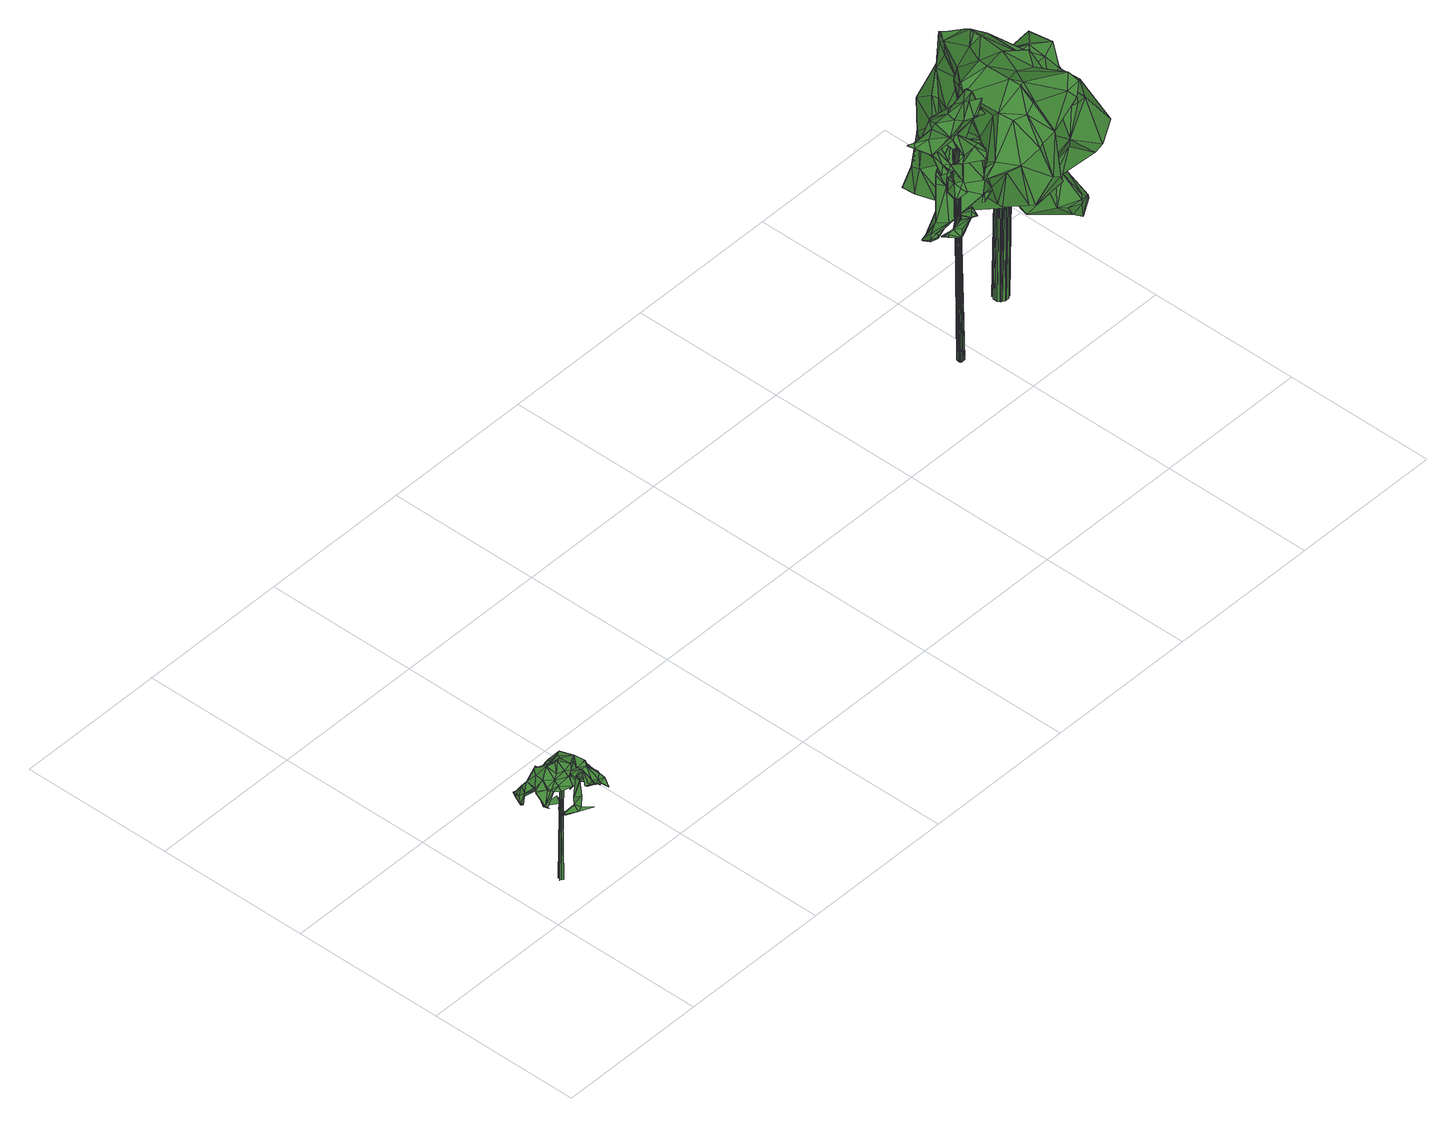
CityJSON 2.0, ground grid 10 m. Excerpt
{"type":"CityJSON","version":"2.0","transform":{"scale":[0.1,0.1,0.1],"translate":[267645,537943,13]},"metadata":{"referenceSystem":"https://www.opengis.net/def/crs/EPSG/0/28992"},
"CityObjects":{
"tree1":{"type":"SolitaryVegetationObject","attributes":{"gtid":407,"crown_width_m":4.42,"crown_median_z":20.81,"crown_r50_m":0.222,"crown_porosity":0.929,"trunk_H_m":7.07,"trunk_DBH_m":0.202,"trunk_radius_m":0.101,"trunk_base_height_m":13.74,"original_gtid":"455"},"geometry":[{"type":"MultiSurface","lod":"3","boundaries":[[[0,1,2]],[[3,4,5]],[[3,5,6]],[[7,8,9]],[[10,11,12]],[[13,12,11]],[[14,15,16]],[[17,18,19]],[[10,20,11]],[[21,22,23]],[[24,25,26]],[[12,13,27]],[[28,29,30]],[[31,32,33]],[[34,35,36]],[[10,6,37]],[[38,17,39]],[[17,40,39]],[[41,42,43]],[[10,12,6]],[[44,24,45]],[[46,47,48]],[[46,49,47]],[[8,47,50]],[[51,52,53]],[[34,54,37]],[[55,56,57]],[[58,57,56]],[[59,60,61]],[[13,11,59]],[[9,62,63]],[[13,64,65]],[[66,67,68]],[[69,70,71]],[[72,73,74]],[[75,76,77]],[[31,78,79]],[[80,66,68]],[[81,69,71]],[[82,73,83]],[[84,85,86]],[[77,76,32]],[[32,31,87]],[[32,87,77]],[[31,79,88]],[[31,88,89]],[[31,89,87]],[[50,90,60]],[[50,60,59]],[[24,18,45]],[[91,16,15]],[[91,57,16]],[[41,92,93]],[[41,94,95]],[[41,95,96]],[[41,96,92]],[[97,92,96]],[[95,98,96]],[[95,94,98]],[[28,99,100]],[[30,99,28]],[[33,32,76]],[[88,79,23]],[[65,64,82]],[[101,82,64]],[[49,50,47]],[[77,87,75]],[[88,102,89]],[[69,89,102]],[[103,5,4]],[[101,61,2]],[[104,105,56]],[[106,105,104]],[[18,107,45]],[[38,45,18]],[[108,109,110]],[[21,23,111]],[[101,64,61]],[[47,75,112]],[[7,113,114]],[[115,59,73]],[[83,73,59]],[[83,59,115]],[[30,116,21]],[[30,21,111]],[[117,118,115]],[[108,119,109]],[[107,120,44]],[[36,35,3]],[[25,121,122]],[[86,85,57]],[[25,122,26]],[[55,56,119]],[[75,123,76]],[[114,123,75]],[[124,14,16]],[[76,123,33]],[[125,126,63]],[[38,39,40]],[[108,110,127]],[[33,123,31]],[[24,45,25]],[[109,119,105]],[[128,1,0]],[[44,45,107]],[[105,129,109]],[[55,130,56]],[[131,67,66]],[[30,100,99]],[[132,100,30]],[[6,5,37]],[[2,128,101]],[[1,128,2]],[[127,52,51]],[[110,52,127]],[[122,45,26]],[[8,50,9]],[[16,133,124]],[[80,134,66]],[[66,134,131]],[[81,72,69]],[[28,135,136]],[[137,135,28]],[[94,41,43]],[[83,65,82]],[[138,4,127]],[[80,68,85]],[[86,124,16]],[[52,110,108]],[[139,108,110]],[[140,103,130]],[[140,130,141]],[[56,130,104]],[[68,67,142]],[[38,18,17]],[[120,107,143]],[[140,141,35]],[[94,43,144]],[[93,91,145]],[[92,91,93]],[[106,129,105]],[[141,68,142]],[[142,84,141]],[[49,90,50]],[[134,146,147]],[[146,134,29]],[[61,0,90]],[[61,90,73]],[[23,22,88]],[[114,8,7]],[[120,143,148]],[[149,150,40]],[[105,56,57]],[[119,56,105]],[[9,50,59]],[[151,63,62]],[[151,62,9]],[[104,139,106]],[[69,152,75]],[[153,154,113]],[[117,115,72]],[[9,63,7]],[[74,90,0]],[[97,58,92]],[[36,81,71]],[[139,104,103]],[[131,134,67]],[[3,27,36]],[[63,100,7]],[[146,28,135]],[[72,113,117]],[[155,156,144]],[[82,61,73]],[[19,38,40]],[[92,58,91]],[[72,152,69]],[[94,156,98]],[[144,156,94]],[[74,112,72]],[[152,72,112]],[[6,12,3]],[[74,48,112]],[[74,0,48]],[[105,57,145]],[[47,112,48]],[[115,73,72]],[[55,57,68]],[[120,133,44]],[[44,133,124]],[[3,35,4]],[[59,64,13]],[[86,57,55]],[[86,14,124]],[[114,47,8]],[[82,101,61]],[[128,61,101]],[[74,73,90]],[[48,2,46]],[[48,0,2]],[[59,61,64]],[[75,152,112]],[[37,5,140]],[[57,15,85]],[[58,155,57]],[[57,155,15]],[[106,139,109]],[[142,134,84]],[[84,134,80]],[[55,119,130]],[[55,130,86]],[[58,56,91]],[[103,108,139]],[[59,11,157]],[[59,157,9]],[[134,142,67]],[[29,134,131]],[[37,125,10]],[[37,140,35]],[[37,35,34]],[[150,40,39]],[[20,10,125]],[[63,137,100]],[[27,3,12]],[[19,40,17]],[[96,158,97]],[[58,97,158]],[[159,144,43]],[[96,160,158]],[[146,71,147]],[[146,36,71]],[[110,109,139]],[[138,51,53]],[[138,127,51]],[[161,70,102]],[[69,102,70]],[[83,115,27]],[[159,162,144]],[[91,145,57]],[[132,111,154]],[[4,119,108]],[[11,20,157]],[[7,153,113]],[[132,154,100]],[[37,54,136]],[[126,37,136]],[[103,140,5]],[[123,78,31]],[[4,35,163]],[[35,141,163]],[[86,163,84]],[[84,163,141]],[[21,164,161]],[[21,116,164]],[[27,165,36]],[[118,36,165]],[[141,130,55]],[[68,141,55]],[[84,80,85]],[[104,130,103]],[[111,123,154]],[[100,154,153]],[[44,18,24]],[[0,61,128]],[[30,166,116]],[[29,166,30]],[[70,166,71]],[[147,71,166]],[[131,166,29]],[[164,116,166]],[[161,164,166]],[[83,13,65]],[[161,166,70]],[[43,42,162]],[[167,162,42]],[[91,15,167]],[[91,167,93]],[[14,85,80]],[[85,15,14]],[[85,68,57]],[[24,26,45]],[[86,16,85]],[[16,57,85]],[[18,38,19]],[[107,148,143]],[[75,87,89]],[[75,89,69]],[[36,118,81]],[[132,30,111]],[[53,52,138]],[[144,162,155]],[[155,162,15]],[[108,138,52]],[[4,138,108]],[[4,108,103]],[[7,100,153]],[[81,113,72]],[[4,130,119]],[[163,130,4]],[[117,81,118]],[[163,86,130]],[[54,135,28]],[[54,34,135]],[[167,15,162]],[[93,42,41]],[[167,42,93]],[[43,162,159]],[[156,155,160]],[[126,125,37]],[[115,118,165]],[[115,165,27]],[[120,148,44]],[[44,148,18]],[[107,18,148]],[[166,134,147]],[[166,131,134]],[[27,13,83]],[[156,160,98]],[[102,21,161]],[[25,45,121]],[[102,22,21]],[[102,88,22]],[[78,123,168]],[[78,168,23]],[[122,121,45]],[[111,168,123]],[[100,137,28]],[[106,109,129]],[[136,54,28]],[[123,114,113]],[[123,113,154]],[[117,113,81]],[[36,135,34]],[[146,135,36]],[[146,29,28]],[[23,102,111]],[[168,111,102]],[[168,102,23]],[[145,91,56]],[[105,145,56]],[[127,4,108]],[[23,79,78]],[[125,151,20]],[[63,151,125]],[[46,2,90]],[[61,90,2]],[[46,90,49]],[[157,20,151]],[[157,151,9]],[[96,98,160]],[[75,152,114]],[[47,114,152]],[[47,152,75]],[[126,136,135]],[[160,155,158]],[[58,158,155]],[[63,135,137]],[[126,135,63]],[[86,85,14]],[[61,60,90]],[[169,170,171]],[[169,171,172]],[[172,171,173]],[[172,173,174]],[[171,170,175]],[[171,175,173]],[[173,175,176]],[[173,176,174]],[[175,170,177]],[[175,177,176]],[[176,177,178]],[[176,178,174]],[[177,170,179]],[[177,179,178]],[[179,170,180]],[[179,180,178]],[[178,180,174]],[[174,180,181]],[[180,170,182]],[[180,182,181]],[[182,170,181]],[[181,170,183]],[[181,183,174]],[[183,170,172]],[[183,172,174]],[[170,169,172]]]}]},
"tree2":{"type":"SolitaryVegetationObject","attributes":{"gtid":89,"crown_width_m":3.73,"crown_median_z":29.24,"crown_r50_m":0.293,"crown_porosity":0.917,"trunk_H_m":15.52,"trunk_DBH_m":0.29,"trunk_radius_m":0.145,"trunk_base_height_m":13.72,"original_gtid":"94"},"geometry":[{"type":"MultiSurface","lod":"3","boundaries":[[[184,185,186]],[[187,188,189]],[[190,191,192]],[[193,194,195]],[[196,197,198]],[[194,199,195]],[[200,201,202]],[[203,204,196]],[[205,206,207]],[[208,209,210]],[[190,209,208]],[[211,212,213]],[[211,213,214]],[[215,216,217]],[[218,219,220]],[[221,222,223]],[[224,225,226]],[[225,217,227]],[[225,227,228]],[[229,230,231]],[[208,230,232]],[[218,233,234]],[[193,197,194]],[[213,185,232]],[[235,199,194]],[[236,237,238]],[[212,239,240]],[[241,216,242]],[[243,244,231]],[[217,219,227]],[[223,245,246]],[[189,246,245]],[[234,219,218]],[[247,248,249]],[[219,250,220]],[[234,193,219]],[[199,228,193]],[[199,193,195]],[[241,250,216]],[[217,250,219]],[[216,250,217]],[[193,227,219]],[[193,228,227]],[[206,251,207]],[[233,252,198]],[[253,254,255]],[[256,257,190]],[[244,258,259]],[[260,232,261]],[[246,189,188]],[[262,204,263]],[[247,263,204]],[[264,265,266]],[[228,267,225]],[[268,269,270]],[[240,271,184]],[[272,273,274]],[[187,274,273]],[[189,245,274]],[[275,206,276]],[[217,225,277]],[[257,253,210]],[[188,278,246]],[[237,279,280]],[[196,263,281]],[[253,258,210]],[[207,275,282]],[[283,194,197]],[[207,206,275]],[[223,246,221]],[[284,285,270]],[[281,235,194]],[[286,272,274]],[[245,223,222]],[[287,288,289]],[[233,290,220]],[[184,287,261]],[[269,284,270]],[[268,284,269]],[[202,249,248]],[[291,202,248]],[[252,292,196]],[[252,196,198]],[[216,215,242]],[[226,203,293]],[[204,275,294]],[[264,295,265]],[[296,297,298]],[[296,298,233]],[[281,249,235]],[[213,232,266]],[[299,300,301]],[[271,287,184]],[[252,233,298]],[[239,288,240]],[[261,185,184]],[[302,264,303]],[[185,261,232]],[[210,304,257]],[[236,238,203]],[[199,267,228]],[[203,238,305]],[[204,262,196]],[[277,203,305]],[[277,224,203]],[[283,197,196]],[[243,230,208]],[[254,295,255]],[[281,263,247]],[[249,281,247]],[[273,306,307]],[[245,306,273]],[[268,285,284]],[[268,270,285]],[[308,232,260]],[[308,208,232]],[[212,262,204]],[[250,241,309]],[[310,263,196]],[[309,311,280]],[[187,273,188]],[[194,196,281]],[[271,240,287]],[[301,300,237]],[[279,237,300]],[[224,226,204]],[[229,266,232]],[[309,280,279]],[[234,197,193]],[[282,276,207]],[[310,262,263]],[[250,309,220]],[[242,309,241]],[[218,220,290]],[[196,292,236]],[[196,236,310]],[[218,290,233]],[[221,246,222]],[[248,200,291]],[[291,200,202]],[[261,287,289]],[[261,289,260]],[[240,288,287]],[[206,207,276]],[[245,273,187]],[[245,187,274]],[[273,278,188]],[[267,235,200]],[[267,199,235]],[[189,274,187]],[[312,292,252]],[[259,258,253]],[[275,206,294]],[[274,273,286]],[[271,186,184]],[[313,273,272]],[[292,190,192]],[[314,257,301]],[[254,257,314]],[[279,296,309]],[[220,309,296]],[[215,217,277]],[[229,303,264]],[[233,220,296]],[[192,191,310]],[[214,213,265]],[[294,205,212]],[[203,196,236]],[[257,256,301]],[[273,307,278]],[[313,272,286]],[[222,307,245]],[[278,307,246]],[[222,246,307]],[[212,275,204]],[[308,211,191]],[[215,309,242]],[[215,311,309]],[[297,299,256]],[[190,304,209]],[[190,257,304]],[[192,236,292]],[[295,314,265]],[[214,265,314]],[[212,185,213]],[[229,232,230]],[[247,204,275]],[[288,260,289]],[[254,253,257]],[[226,282,275]],[[260,288,239]],[[198,197,234]],[[198,234,233]],[[231,230,243]],[[312,252,298]],[[292,256,190]],[[212,204,294]],[[224,204,203]],[[258,244,243]],[[236,314,237]],[[273,313,286]],[[214,314,236]],[[310,191,236]],[[214,236,191]],[[301,237,314]],[[214,191,211]],[[200,235,201]],[[235,249,201]],[[314,295,254]],[[212,211,239]],[[239,211,260]],[[308,260,211]],[[258,243,210]],[[210,243,208]],[[275,226,247]],[[244,259,231]],[[264,302,295]],[[265,213,266]],[[256,299,301]],[[231,303,229]],[[231,259,303]],[[266,229,264]],[[253,255,259]],[[302,259,295]],[[245,307,306]],[[302,303,259]],[[295,259,255]],[[185,240,184]],[[226,293,248]],[[226,248,247]],[[200,248,293]],[[200,293,267]],[[207,251,205]],[[185,251,240]],[[185,212,251]],[[212,251,206]],[[240,251,212]],[[205,251,212]],[[283,196,194]],[[210,209,304]],[[256,312,298]],[[296,279,300]],[[297,300,299]],[[296,300,297]],[[297,256,298]],[[256,292,312]],[[192,310,236]],[[308,191,208]],[[225,224,277]],[[311,215,277]],[[208,191,190]],[[280,311,305]],[[277,305,311]],[[310,196,262]],[[280,305,237]],[[238,237,305]],[[225,267,203]],[[225,203,226]],[[226,275,204]],[[275,212,206]],[[275,276,226]],[[226,276,282]],[[267,293,203]],[[205,294,206]],[[202,201,249]],[[315,316,317]],[[315,317,318]],[[318,317,319]],[[318,319,320]],[[317,316,321]],[[317,321,319]],[[321,316,322]],[[321,322,319]],[[319,322,323]],[[319,323,320]],[[322,316,324]],[[322,324,323]],[[323,324,325]],[[323,325,320]],[[324,316,326]],[[324,326,325]],[[326,316,327]],[[326,327,325]],[[325,327,328]],[[325,328,320]],[[328,327,329]],[[328,329,320]],[[327,316,330]],[[327,330,329]],[[329,330,331]],[[329,331,320]],[[330,316,332]],[[330,332,331]],[[331,332,333]],[[331,333,320]],[[332,316,334]],[[332,334,333]],[[333,334,335]],[[333,335,320]],[[334,316,336]],[[334,336,335]],[[336,316,337]],[[336,337,335]],[[335,337,338]],[[335,338,320]],[[337,316,315]],[[337,315,338]],[[338,315,318]],[[338,318,320]]]}]},
"tree3":{"type":"SolitaryVegetationObject","attributes":{"gtid":90,"crown_width_m":12.25,"crown_median_z":25.61,"crown_r50_m":0.494,"crown_porosity":0.887,"trunk_H_m":12.09,"trunk_DBH_m":0.901,"trunk_radius_m":0.451,"trunk_base_height_m":13.52,"original_gtid":"95"},"geometry":[{"type":"Solid","lod":"3","boundaries":[[[[339,340,341]],[[342,343,344]],[[345,346,347]],[[348,349,350]],[[351,352,353]],[[354,355,356]],[[357,355,354]],[[358,359,360]],[[361,362,363]],[[364,365,366]],[[367,368,369]],[[370,367,369]],[[371,372,373]],[[374,353,375]],[[376,377,378]],[[376,378,379]],[[363,380,361]],[[381,382,383]],[[384,385,386]],[[387,388,389]],[[390,379,391]],[[392,393,394]],[[340,339,395]],[[396,397,398]],[[399,400,358]],[[396,398,401]],[[371,402,397]],[[403,404,405]],[[358,360,406]],[[348,350,407]],[[408,409,410]],[[411,412,413]],[[414,415,416]],[[417,384,418]],[[419,420,421]],[[406,409,358]],[[422,423,424]],[[425,391,426]],[[345,347,427]],[[428,427,347]],[[429,430,431]],[[429,432,433]],[[433,432,434]],[[435,433,434]],[[436,437,438]],[[439,440,441]],[[442,443,444]],[[445,446,447]],[[448,449,450]],[[344,421,342]],[[451,393,392]],[[452,453,454]],[[455,456,457]],[[458,440,459]],[[351,404,403]],[[373,460,461]],[[370,461,460]],[[435,398,433]],[[462,463,464]],[[462,341,463]],[[465,466,467]],[[443,468,444]],[[469,419,465]],[[470,471,472]],[[473,474,475]],[[397,402,423]],[[361,380,385]],[[476,424,423]],[[477,476,423]],[[371,470,372]],[[478,479,480]],[[400,445,481]],[[482,483,484]],[[395,405,404]],[[485,486,487]],[[368,488,489]],[[490,487,486]],[[462,366,365]],[[491,492,356]],[[415,384,386]],[[406,472,493]],[[416,455,457]],[[392,494,451]],[[495,496,497]],[[470,371,471]],[[396,471,371]],[[456,498,499]],[[454,500,501]],[[379,427,428]],[[378,427,379]],[[357,502,503]],[[349,503,502]],[[501,485,487]],[[501,500,485]],[[444,504,505]],[[506,391,507]],[[357,354,492]],[[397,396,371]],[[508,345,509]],[[433,398,397]],[[425,426,510]],[[423,402,477]],[[511,512,513]],[[514,515,516]],[[439,517,440]],[[433,430,429]],[[428,497,518]],[[496,518,497]],[[445,400,446]],[[494,456,451]],[[510,502,492]],[[506,507,519]],[[455,520,521]],[[522,343,342]],[[523,505,504]],[[517,439,524]],[[525,524,439]],[[526,527,343]],[[528,502,510]],[[529,410,493]],[[431,530,429]],[[531,459,532]],[[432,530,434]],[[434,530,523]],[[429,530,432]],[[431,533,530]],[[534,384,415]],[[352,405,535]],[[361,385,384]],[[533,431,442]],[[536,537,441]],[[538,486,485]],[[372,470,539]],[[540,541,542]],[[540,543,541]],[[539,544,372]],[[372,544,373]],[[417,459,362]],[[482,484,516]],[[516,545,482]],[[398,546,401]],[[403,352,351]],[[392,547,494]],[[548,549,409]],[[411,548,409]],[[439,441,537]],[[451,456,499]],[[550,407,448]],[[449,448,407]],[[537,391,379]],[[551,496,552]],[[376,425,510]],[[406,360,359]],[[472,406,359]],[[553,554,555]],[[556,557,412]],[[558,409,559]],[[560,561,562]],[[563,341,340]],[[419,421,564]],[[434,523,565]],[[434,565,566]],[[426,528,510]],[[567,568,381]],[[569,382,570]],[[415,455,416]],[[379,428,518]],[[417,361,384]],[[361,417,362]],[[571,522,572]],[[521,520,380]],[[539,470,472]],[[343,522,571]],[[370,560,562]],[[573,346,574]],[[575,560,343]],[[378,576,427]],[[577,578,448]],[[568,578,577]],[[516,579,514]],[[351,353,374]],[[526,343,571]],[[390,376,379]],[[500,538,485]],[[400,481,580]],[[351,374,436]],[[440,517,459]],[[454,453,581]],[[486,538,581]],[[496,551,518]],[[575,561,560]],[[507,391,537]],[[582,572,468]],[[538,500,454]],[[454,581,538]],[[583,424,476]],[[584,370,562]],[[465,585,466]],[[365,364,339]],[[498,586,393]],[[346,497,428]],[[587,571,582]],[[571,572,582]],[[458,459,417]],[[498,588,586]],[[589,366,462]],[[341,459,517]],[[590,343,527]],[[584,562,561]],[[584,561,575]],[[530,505,523]],[[581,591,486]],[[355,357,503]],[[355,503,574]],[[592,394,586]],[[394,393,586]],[[574,503,550]],[[530,533,505]],[[453,587,584]],[[531,362,459]],[[593,448,594]],[[423,431,430]],[[363,595,380]],[[596,597,469]],[[484,598,455]],[[477,368,476]],[[558,599,399]],[[446,599,558]],[[587,368,367]],[[446,400,599]],[[399,599,400]],[[548,437,436]],[[600,601,596]],[[570,602,535]],[[514,603,513]],[[463,517,464]],[[425,376,391]],[[390,391,376]],[[426,604,528]],[[560,344,343]],[[339,341,365]],[[365,341,462]],[[551,462,464]],[[551,464,525]],[[490,527,487]],[[488,368,587]],[[437,605,438]],[[408,413,606]],[[542,408,606]],[[369,368,477]],[[524,464,517]],[[539,400,580]],[[539,580,544]],[[447,481,445]],[[555,559,375]],[[473,566,474]],[[492,502,357]],[[368,489,476]],[[419,506,519]],[[447,407,389]],[[388,447,389]],[[449,407,447]],[[443,582,468]],[[488,582,443]],[[387,564,344]],[[467,466,513]],[[607,513,466]],[[455,498,456]],[[583,422,424]],[[467,513,458]],[[596,469,414]],[[566,565,608]],[[518,551,525]],[[609,395,592]],[[340,395,609]],[[383,567,381]],[[610,611,494]],[[531,532,612]],[[362,531,363]],[[531,595,363]],[[398,435,546]],[[451,499,393]],[[579,603,514]],[[393,499,498]],[[588,598,613]],[[483,613,598]],[[401,475,614]],[[615,379,525]],[[615,525,439]],[[590,527,490]],[[616,475,617]],[[381,568,382]],[[577,382,568]],[[473,401,546]],[[449,447,450]],[[342,421,420]],[[375,559,549]],[[409,549,559]],[[395,404,592]],[[539,472,359]],[[400,359,358]],[[400,539,359]],[[345,427,576]],[[346,428,347]],[[378,377,576]],[[377,509,576]],[[555,558,559]],[[502,604,349]],[[502,528,604]],[[486,591,490]],[[364,535,405]],[[602,353,352]],[[535,602,352]],[[441,440,458]],[[458,536,441]],[[579,516,484]],[[380,618,385]],[[520,618,380]],[[476,489,583]],[[585,419,519]],[[521,595,579]],[[386,385,618]],[[386,618,415]],[[380,595,521]],[[415,618,455]],[[520,455,618]],[[605,616,619]],[[410,605,408]],[[467,469,465]],[[444,505,442]],[[463,341,517]],[[567,383,569]],[[567,569,552]],[[583,620,422]],[[577,594,382]],[[621,370,622]],[[570,382,594]],[[620,423,422]],[[524,525,464]],[[518,525,379]],[[533,442,505]],[[371,373,461]],[[369,477,461]],[[369,461,370]],[[389,350,387]],[[607,507,536]],[[507,537,536]],[[416,457,600]],[[597,601,420]],[[341,532,459]],[[619,617,392]],[[448,593,577]],[[592,586,588]],[[592,588,609]],[[579,455,521]],[[589,569,366]],[[552,569,589]],[[611,457,494]],[[456,494,457]],[[442,489,443]],[[431,489,442]],[[443,489,488]],[[604,623,624]],[[622,580,625]],[[622,625,388]],[[426,391,506]],[[534,469,418]],[[465,419,585]],[[355,574,346]],[[596,414,416]],[[573,497,346]],[[551,552,589]],[[621,560,370]],[[551,589,462]],[[472,471,493]],[[588,498,598]],[[392,617,626]],[[377,376,491]],[[512,511,515]],[[587,453,452]],[[581,453,591]],[[535,364,569]],[[366,569,364]],[[627,457,611]],[[367,370,584]],[[609,563,340]],[[587,452,571]],[[448,578,550]],[[537,615,439]],[[611,444,468]],[[611,504,444]],[[413,408,605]],[[388,387,344]],[[426,506,604]],[[419,604,506]],[[469,534,414]],[[415,414,534]],[[587,367,584]],[[522,601,572]],[[526,501,527]],[[487,527,501]],[[501,452,454]],[[355,508,356]],[[600,457,627]],[[587,582,488]],[[388,344,621]],[[560,621,344]],[[564,350,349]],[[448,450,594]],[[616,529,628]],[[616,628,475]],[[458,513,536]],[[534,418,384]],[[458,417,418]],[[458,418,467]],[[469,467,418]],[[473,434,566]],[[401,614,396]],[[396,614,471]],[[493,471,614]],[[461,477,402]],[[461,402,371]],[[473,475,401]],[[475,474,617]],[[546,435,434]],[[434,473,546]],[[433,397,430]],[[542,409,408]],[[478,629,606]],[[619,392,394]],[[558,450,446]],[[509,377,491]],[[349,348,503]],[[550,503,348]],[[600,596,416]],[[484,455,579]],[[407,550,348]],[[575,590,584]],[[511,513,603]],[[481,625,580]],[[564,623,419]],[[388,625,447]],[[481,447,625]],[[556,412,540]],[[610,494,608]],[[364,405,339]],[[406,410,409]],[[630,494,547]],[[406,493,410]],[[413,480,479]],[[344,564,421]],[[531,612,595]],[[597,596,601]],[[597,420,469]],[[469,420,419]],[[600,627,611]],[[567,631,568]],[[552,496,631]],[[552,631,567]],[[614,475,628]],[[536,513,607]],[[605,529,616]],[[346,345,508]],[[346,508,355]],[[607,466,507]],[[478,632,629]],[[570,535,569]],[[619,616,617]],[[375,570,555]],[[577,593,594]],[[388,621,622]],[[606,629,542]],[[594,553,570]],[[555,570,553]],[[554,594,450]],[[554,450,558]],[[446,450,447]],[[529,605,410]],[[620,583,489]],[[620,489,431]],[[423,620,431]],[[419,623,604]],[[412,557,413]],[[557,480,413]],[[585,519,466]],[[580,622,544]],[[519,507,466]],[[633,566,608]],[[493,614,628]],[[633,608,494]],[[493,628,529]],[[633,494,630]],[[633,630,566]],[[392,626,547]],[[630,626,566]],[[602,375,353]],[[602,570,375]],[[569,383,382]],[[515,545,516]],[[563,603,579]],[[511,603,563]],[[343,590,575]],[[584,590,453]],[[591,453,590]],[[490,591,590]],[[578,634,550]],[[550,634,574]],[[600,611,601]],[[556,542,629]],[[556,629,632]],[[436,438,351]],[[397,423,430]],[[342,601,522]],[[420,601,342]],[[564,387,350]],[[509,345,576]],[[508,509,491]],[[504,635,523]],[[565,523,635]],[[508,491,356]],[[409,399,358]],[[409,558,399]],[[595,612,579]],[[563,579,612]],[[356,492,354]],[[537,379,615]],[[563,532,341]],[[612,532,563]],[[436,549,548]],[[436,374,549]],[[375,549,374]],[[370,460,622]],[[544,622,460]],[[373,544,460]],[[389,407,350]],[[542,556,540]],[[578,495,634]],[[574,634,495]],[[578,568,495]],[[606,479,478]],[[413,479,606]],[[636,478,557]],[[557,478,480]],[[636,557,556]],[[573,495,497]],[[574,495,573]],[[636,556,478]],[[478,556,632]],[[468,601,611]],[[572,601,468]],[[455,598,498]],[[609,483,482]],[[609,482,563]],[[588,483,609]],[[542,541,409]],[[483,588,613]],[[484,483,598]],[[495,631,496]],[[495,568,631]],[[474,626,617]],[[566,626,474]],[[547,626,630]],[[637,619,394]],[[437,548,605]],[[411,605,548]],[[413,605,411]],[[339,405,395]],[[403,405,352]],[[540,412,543]],[[604,624,349]],[[349,624,564]],[[564,624,623]],[[512,514,513]],[[512,515,514]],[[482,511,563]],[[515,511,545]],[[545,511,482]],[[376,492,491]],[[510,492,376]],[[555,554,558]],[[594,554,553]],[[608,565,635]],[[610,608,635]],[[610,635,611]],[[611,635,504]],[[592,637,394]],[[592,404,637]],[[404,351,637]],[[452,526,571]],[[526,452,501]],[[411,409,541]],[[412,541,543]],[[411,541,412]],[[605,619,438]],[[637,438,619]],[[637,351,438]],[[638,639,640]],[[638,640,641]],[[641,640,642]],[[641,642,643]],[[640,639,644]],[[640,644,642]],[[642,644,645]],[[642,645,643]],[[644,639,646]],[[644,646,645]],[[645,646,647]],[[645,647,643]],[[646,639,648]],[[646,648,647]],[[647,648,649]],[[647,649,643]],[[648,639,650]],[[648,650,649]],[[649,650,651]],[[649,651,643]],[[650,639,652]],[[650,652,651]],[[651,652,653]],[[651,653,643]],[[652,639,654]],[[652,654,653]],[[653,654,655]],[[653,655,643]],[[654,639,656]],[[654,656,655]],[[655,656,657]],[[655,657,643]],[[656,639,658]],[[656,658,657]],[[657,658,659]],[[657,659,643]],[[658,639,660]],[[658,660,659]],[[660,639,661]],[[660,661,659]],[[659,661,662]],[[659,662,643]],[[661,639,663]],[[661,663,662]],[[662,663,664]],[[662,664,643]],[[663,639,665]],[[663,665,664]],[[664,665,666]],[[664,666,643]],[[665,639,667]],[[665,667,666]],[[666,667,668]],[[666,668,643]],[[667,639,669]],[[667,669,668]],[[668,669,670]],[[668,670,643]],[[669,639,671]],[[669,671,670]],[[670,671,672]],[[670,672,643]],[[671,639,673]],[[671,673,672]],[[672,673,674]],[[672,674,643]],[[673,639,675]],[[673,675,674]],[[674,675,676]],[[674,676,643]],[[675,639,677]],[[675,677,676]],[[676,677,678]],[[676,678,643]],[[677,639,679]],[[677,679,678]],[[678,679,680]],[[678,680,643]],[[679,639,681]],[[679,681,680]],[[680,681,682]],[[680,682,643]],[[681,639,683]],[[681,683,682]],[[682,683,684]],[[682,684,643]],[[683,639,685]],[[683,685,684]],[[684,685,686]],[[684,686,643]],[[685,639,638]],[[685,638,686]],[[686,638,641]],[[686,641,643]]]]}]}
},
"vertices":[
[5,15,80],[6,12,80],[4,13,82],[30,18,88],[36,15,87],[34,17,88],[30,16,96],[16,32,91],[13,28,90],[18,25,95],[28,16,96],[22,15,95],[25,13,95],[21,11,94],[41,21,70],[46,23,68],[41,21,71],[27,23,59],[25,16,60],[26,23,59],[24,22,97],[23,36,74],[14,38,72],[14,39,72],[22,16,63],[20,16,63],[19,12,69],[22,18,92],[30,34,87],[29,36,81],[27,37,81],[7,39,74],[5,36,75],[6,36,76],[32,25,90],[34,19,88],[28,26,87],[35,20,95],[26,23,60],[29,24,60],[29,25,60],[52,27,64],[50,23,67],[47,29,63],[29,14,66],[22,16,62],[4,20,88],[8,24,86],[6,20,85],[4,20,89],[12,22,91],[31,6,83],[34,4,84],[33,4,84],[33,29,93],[45,18,80],[48,14,78],[46,19,73],[49,20,70],[16,17,91],[11,18,88],[11,15,88],[22,26,91],[25,28,91],[15,13,90],[20,7,90],[40,30,76],[42,34,77],[42,26,78],[14,30,76],[24,33,75],[25,30,80],[11,25,85],[12,18,88],[8,21,86],[6,30,80],[5,33,77],[5,32,71],[10,39,74],[10,42,71],[38,27,75],[22,28,83],[15,11,87],[19,13,87],[37,24,77],[41,21,73],[38,21,76],[6,31,71],[12,38,70],[9,33,74],[10,17,88],[48,16,69],[55,19,66],[51,18,65],[52,33,64],[54,28,65],[56,25,68],[56,23,68],[57,31,68],[25,31,81],[21,32,87],[11,13,88],[15,36,75],[39,14,88],[45,10,81],[47,11,77],[46,7,79],[28,10,64],[38,9,81],[42,7,78],[37,5,81],[19,37,78],[8,24,85],[13,31,84],[10,32,85],[19,21,89],[25,37,72],[17,28,90],[22,26,86],[41,11,80],[30,10,66],[20,15,63],[18,12,69],[11,37,78],[34,19,65],[28,24,95],[31,28,93],[31,8,82],[6,13,80],[45,3,75],[43,17,83],[34,34,78],[23,32,80],[36,15,67],[34,33,78],[29,30,90],[33,29,94],[27,30,89],[33,7,82],[42,8,80],[40,16,90],[41,19,83],[40,27,80],[34,4,67],[46,33,67],[48,12,69],[30,32,83],[30,32,80],[29,10,64],[24,33,57],[31,29,62],[23,23,96],[10,27,83],[20,35,88],[15,31,81],[47,26,68],[51,31,65],[19,18,93],[50,23,68],[40,27,62],[50,26,67],[24,34,74],[44,25,66],[40,19,83],[26,37,70],[22,26,90],[26,34,76],[49,19,67],[12,37,77],[29,23,7],[28,22,7],[28,23,7],[29,23,78],[29,24,78],[28,23,78],[27,24,7],[28,24,78],[27,23,7],[27,23,78],[26,22,7],[27,22,7],[28,22,78],[28,21,7],[29,22,78],
[477,133,147],[480,134,150],[478,129,146],[488,145,109],[486,140,106],[485,144,107],[497,154,160],[489,145,157],[489,152,164],[483,148,189],[478,156,185],[478,155,186],[482,153,176],[490,154,185],[493,154,183],[475,154,186],[464,156,175],[464,157,174],[462,158,174],[478,142,179],[473,147,169],[473,134,162],[471,136,163],[469,135,163],[495,146,155],[498,150,157],[504,150,152],[485,142,155],[475,139,162],[486,140,155],[490,142,157],[490,137,186],[489,134,191],[483,136,191],[502,152,192],[493,145,193],[504,149,191],[475,145,105],[478,143,106],[475,145,106],[477,139,179],[475,139,182],[467,145,171],[482,142,189],[472,147,190],[495,134,159],[494,142,157],[498,136,159],[487,140,155],[500,153,187],[491,151,189],[470,156,174],[488,150,167],[499,147,175],[488,149,178],[478,141,150],[476,137,149],[498,136,198],[492,134,191],[498,144,157],[501,140,158],[482,143,107],[478,143,104],[468,148,169],[463,154,173],[466,155,172],[494,142,195],[473,135,162],[497,154,180],[506,143,157],[500,143,157],[502,141,158],[506,151,170],[500,150,158],[505,142,156],[501,138,159],[481,142,150],[482,139,150],[480,151,166],[477,153,169],[499,131,159],[493,137,165],[495,130,158],[472,150,184],[493,130,135],[489,128,132],[490,127,132],[472,132,142],[493,139,119],[490,137,114],[489,147,111],[470,140,165],[465,137,163],[479,139,182],[483,137,105],[505,140,179],[493,143,182],[475,155,172],[465,136,163],[483,151,181],[494,129,134],[497,128,135],[491,138,118],[475,141,141],[478,143,148],[478,144,147],[503,152,192],[461,158,174],[493,155,166],[472,152,175],[474,138,164],[497,138,164],[505,143,180],[508,153,174],[504,151,175],[511,151,170],[506,143,177],[503,148,171],[500,134,160],[500,134,159],[500,151,157],[491,143,182],[486,140,107],[482,137,105],[485,142,154],[501,141,187],[483,151,166],[491,140,184],[498,150,174],[492,134,116],[493,150,166],[489,142,7],[488,142,7],[489,143,7],[488,145,162],[488,146,162],[487,145,162],[489,144,7],[488,144,7],[487,146,162],[487,144,7],[486,146,162],[486,144,7],[486,143,7],[485,146,162],[485,145,162],[486,142,7],[485,144,162],[486,141,7],[486,144,162],[487,141,7],[487,144,162],[488,141,7],[489,141,7],[488,144,162],
[598,164,110],[596,162,110],[590,162,101],[510,159,116],[495,163,111],[515,171,125],[557,231,64],[548,221,74],[558,224,69],[533,204,112],[525,205,101],[534,201,116],[589,166,160],[590,176,151],[588,183,158],[528,222,59],[536,221,72],[529,222,58],[531,218,75],[542,184,190],[532,176,189],[540,180,191],[563,120,76],[573,134,74],[575,127,77],[588,184,123],[594,181,103],[588,185,122],[506,141,129],[499,130,135],[508,148,152],[500,161,148],[505,156,184],[506,160,186],[507,162,178],[578,173,162],[573,183,156],[539,200,61],[545,218,59],[557,215,62],[566,209,61],[568,121,88],[573,225,117],[567,221,130],[580,216,120],[558,123,79],[560,118,89],[553,122,88],[524,184,121],[523,185,143],[534,201,134],[553,200,72],[555,194,72],[569,124,158],[583,118,136],[582,140,153],[591,159,120],[521,137,196],[505,130,186],[523,130,194],[546,193,182],[536,199,176],[526,131,194],[507,136,179],[592,171,147],[590,163,144],[586,177,129],[541,176,191],[533,205,134],[551,157,180],[553,182,181],[553,157,181],[559,177,157],[544,172,144],[560,159,155],[548,131,97],[547,125,90],[551,130,108],[569,138,72],[545,143,79],[539,166,97],[536,155,111],[530,163,120],[480,119,160],[492,121,164],[486,123,162],[536,195,63],[534,193,66],[560,226,65],[563,221,69],[510,104,172],[508,122,183],[499,108,164],[513,105,173],[515,118,185],[524,106,174],[521,119,189],[576,172,163],[573,168,162],[578,162,159],[579,183,58],[577,174,60],[575,174,61],[500,103,137],[496,119,129],[514,108,136],[537,202,173],[541,207,175],[537,205,152],[554,221,133],[539,207,150],[539,207,151],[570,112,130],[484,147,108],[483,147,109],[479,147,107],[555,128,108],[566,114,125],[557,125,129],[572,151,75],[573,151,75],[510,161,151],[507,146,157],[592,183,100],[576,180,86],[580,185,83],[547,159,92],[553,165,92],[549,147,85],[513,127,116],[539,150,86],[507,160,189],[521,153,196],[522,160,195],[549,119,179],[557,118,182],[555,124,186],[487,125,160],[493,128,159],[536,140,165],[551,139,169],[554,151,146],[535,197,168],[583,155,122],[583,146,126],[558,143,128],[468,147,105],[468,147,106],[474,158,95],[495,122,130],[496,116,156],[474,159,95],[532,221,58],[527,212,61],[541,160,189],[551,119,142],[553,211,117],[560,200,97],[551,208,92],[575,126,126],[572,116,129],[472,145,106],[476,152,101],[530,211,78],[539,221,94],[523,99,142],[503,100,138],[548,190,83],[560,183,80],[539,222,61],[541,221,60],[530,199,62],[585,163,105],[574,179,105],[571,156,83],[553,165,93],[570,179,108],[556,159,115],[581,176,64],[570,205,71],[557,181,86],[562,120,93],[567,135,97],[508,156,114],[520,98,148],[582,179,64],[579,194,67],[488,150,107],[475,158,96],[531,195,67],[555,153,185],[514,98,152],[574,144,79],[573,149,81],[502,100,138],[541,142,79],[583,184,128],[571,175,66],[566,189,66],[472,145,107],[522,176,180],[530,176,164],[549,185,166],[529,171,171],[535,182,164],[518,175,174],[569,167,129],[523,120,188],[562,123,159],[572,172,162],[569,181,158],[536,219,122],[578,191,82],[577,192,108],[548,202,140],[541,206,151],[552,193,150],[523,162,152],[547,154,144],[552,205,169],[552,193,168],[497,168,127],[493,166,126],[494,166,129],[586,159,104],[528,184,115],[531,113,164],[552,115,175],[576,214,114],[569,224,115],[578,202,127],[568,196,140],[493,150,109],[517,136,109],[545,223,94],[543,224,95],[491,164,122],[557,230,63],[562,222,131],[559,220,121],[566,141,99],[521,176,173],[473,147,108],[509,128,114],[482,120,159],[492,157,124],[553,169,94],[589,142,130],[501,138,123],[586,143,128],[581,189,108],[480,154,107],[472,150,107],[590,145,130],[556,219,134],[555,217,134],[572,139,90],[543,144,107],[540,148,108],[574,129,126],[540,204,177],[538,144,124],[521,140,113],[576,182,149],[569,153,87],[543,192,88],[566,160,161],[543,150,178],[566,176,82],[533,117,159],[589,158,118],[526,113,143],[533,119,131],[573,143,89],[582,142,128],[535,144,188],[573,194,68],[554,141,178],[561,124,168],[560,118,92],[566,149,157],[481,118,160],[515,168,128],[519,168,148],[539,186,114],[538,200,106],[531,182,161],[561,123,168],[536,128,137],[548,143,183],[531,153,179],[558,124,159],[572,213,115],[519,146,165],[550,126,160],[547,212,120],[523,102,144],[527,140,151],[581,154,153],[547,162,5],[542,162,5],[547,164,5],[549,162,126],[549,163,126],[545,162,126],[546,165,5],[549,165,126],[546,166,5],[548,165,126],[545,166,5],[547,166,126],[544,167,5],[546,167,126],[543,167,5],[545,167,126],[541,167,5],[543,167,126],[540,166,5],[542,166,126],[539,166,5],[541,165,126],[539,165,5],[538,164,5],[540,163,126],[538,163,5],[540,162,126],[538,161,5],[540,161,126],[539,160,5],[541,160,126],[539,159,5],[541,159,126],[540,159,5],[542,158,126],[541,158,5],[543,158,126],[542,158,5],[545,158,126],[544,158,5],[546,158,126],[545,159,5],[547,158,126],[546,159,5],[548,159,126],[546,160,5],[549,160,126],[547,161,5],[549,161,126]
]}
